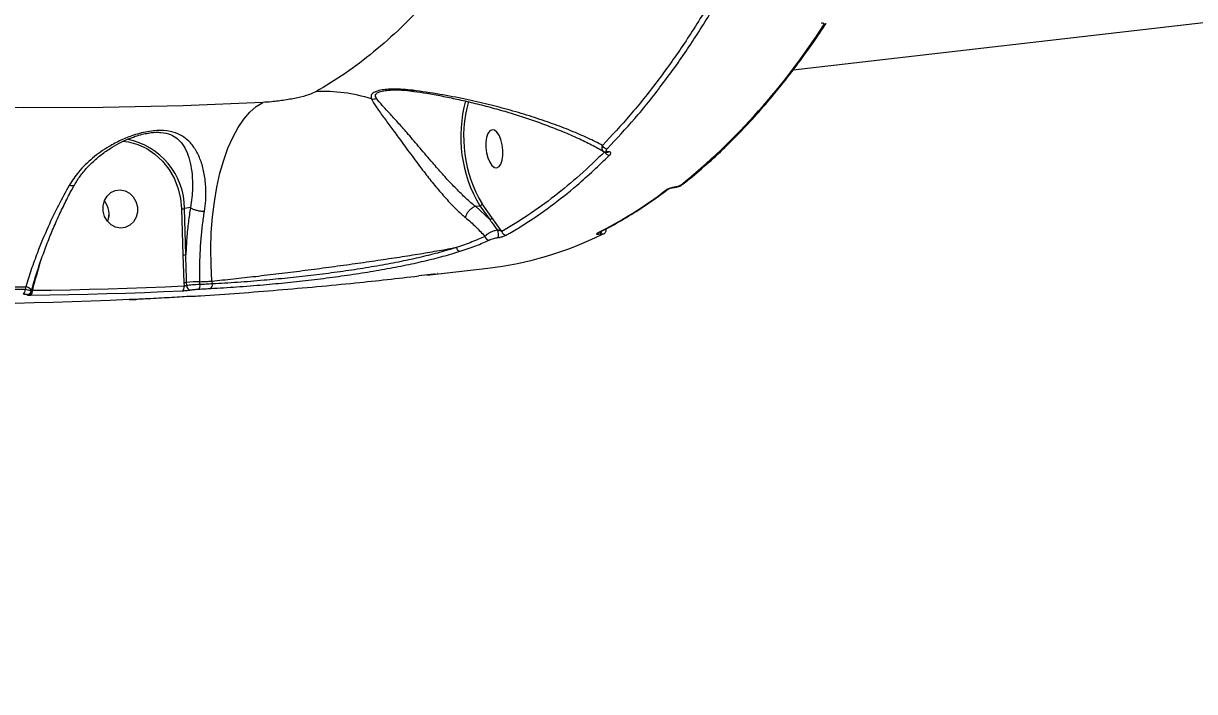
# Model space of a CAD drawing. Header units: millimetres. Extents: x -7447 to 8662, y -5576 to 6370.
# Drawn here: x 1887.2 to 2162.4, y -2586.3 to -2429.5 of the extents above; entities that cross this region are included whole.
import ezdxf

# ---------------------------------------------------------------- set-up
doc = ezdxf.new("R2010")
doc.units = ezdxf.units.MM
doc.layers.add('DiKom', color=7, linetype='Continuous')
doc.layers.add('DIKOM_ОБЪЕКТ', color=7, linetype='Continuous')
doc.styles.add('style1', font='arial.ttf', dxfattribs={"width": 0.8})
doc.dimstyles.new('1-50', dxfattribs={"dimtxt": 300, "dimasz": 200, "dimexe": 100, "dimexo": 0, "dimgap": 100, "dimtad": 1, "dimdec": 0, "dimtxsty": 'style1', "dimcen": 0, "dimclrd": 7, "dimclre": 7, "dimadec": 1, "dimazin": 2, "dimtfac": 1, "dimtdec": 0, "dimtmove": 1, "dimatfit": 3, "dimfxl": 0, "dimlwd": 25, "dimlwe": 18, "dimarcsym": 0})

# ---------------------------------------------------------------- blocks, each defined once
blk = doc.blocks.new('*D11')
at = {"color": 7, "linetype": 'Continuous', "lineweight": 18, "transparency": 16777216}
for p, q in [((2045.4, 3512.26), (7772.09, 3512.26)), ((-1858.48, -4091.08), (7772.09, -4091.08))]:
    blk.add_line(p, q, dxfattribs=at)
at = {"color": 7, "linetype": 'Continuous', "lineweight": 25, "transparency": 16777216}
blk.add_line((7672.09, -3891.08), (7672.09, 3312.26), dxfattribs=at)
at = {"color": 7, "linetype": 'Continuous', "transparency": 16777216}
for points in [[(7638.76, 3312.26), (7705.42, 3312.26), (7672.09, 3512.26)], [(7638.76, -3891.08), (7705.42, -3891.08), (7672.09, -4091.08)]]:
    blk.add_solid(points, dxfattribs=at)
at = {"layer": 'Defpoints', "color": 0, "linetype": 'Continuous', "transparency": 16777216}
for p in [(2045.4, 3512.26), (7672.09, 3512.26), (-1858.48, -4091.08)]:
    blk.add_point(p, dxfattribs=at)
at = {"color": 0, "linetype": 'Continuous', "lineweight": 15, "transparency": 16777216, "insert": (7418.92, 3.22), "char_height": 300, "attachment_point": 5, "rotation": 90, "style": 'style1'}
blk.add_mtext('7600', dxfattribs=at)
blk = doc.blocks.new('*D13')
at = {"layer": 'Defpoints', "color": 0, "transparency": 16777216}
for p in [(2049.72, 5594.27), (-1141.86, -5576.35), (8561.69, -5576.35)]:
    blk.add_point(p, dxfattribs=at)
at = {"layer": 'DiKom', "color": 7, "lineweight": 18, "transparency": 16777216}
for p, q in [((2049.72, 5594.27), (8661.69, 5594.27)), ((-1141.86, -5576.35), (8661.69, -5576.35))]:
    blk.add_line(p, q, dxfattribs=at)
at = {"layer": 'DiKom', "color": 7, "lineweight": 25, "transparency": 16777216}
blk.add_line((8561.69, 5394.27), (8561.69, -5376.35), dxfattribs=at)
at = {"layer": 'DiKom', "color": 7, "transparency": 16777216}
for points in [[(8528.35, 5394.27), (8595.02, 5394.27), (8561.69, 5594.27)], [(8528.35, -5376.35), (8595.02, -5376.35), (8561.69, -5576.35)]]:
    blk.add_solid(points, dxfattribs=at)
at = {"layer": 'DiKom', "color": 0, "transparency": 16777216, "insert": (8308.52, 8.96), "char_height": 300, "attachment_point": 5, "rotation": 90, "style": 'style1'}
blk.add_mtext('11200', dxfattribs=at)

msp = doc.modelspace()

# ---------------------------------------------------------------- linework, layer by layer
at = {"layer": 'DIKOM_ОБЪЕКТ', "color": 7, "linetype": 'Continuous', "lineweight": 15}
for p, q in [((2068.06, -2440.38), (2359.15, -2406.79)), ((2024.44, -2459.72), (2024.46, -2459.72)), ((2040.1, -2467.97), (2040.17, -2467.96)), ((2040.28, -2467.92), (2040.21, -2467.93)), ((1924.4, -2472.97), (1924.71, -2483.79)), ((1926.45, -2472.71), (1925.07, -2472.94)), ((1925.38, -2483.76), (1925.07, -2472.94)), ((1993.4, -2472.41), (1994.44, -2472.29)), ((1993.4, -2472.41), (1993.4, -2472.41)), ((1996.77, -2475.53), (1993.4, -2472.41)), ((1994.44, -2472.29), (1996.77, -2475.53)), ((1997.3, -2475.07), (1994.98, -2471.83)), ((1999.6, -2478.31), (1997.3, -2475.07)), ((2022.26, -2478.66), (2022.26, -2478.66)), ((2022.71, -2478.89), (2022.76, -2478.89)), ((1924.71, -2483.79), (1924.94, -2490.28)), ((1891.11, -2485.93), (1891.34, -2485.14)), ((1981.97, -2488.57), (1996.31, -2486.92)), ((1931.5, -2489.97), (1931.58, -2490.62)), ((1983.64, -2488.3), (1980.1, -2488.73)), ((1984.55, -2488.15), (1984.5, -2488.16)), ((1887.79, -2491.28), (1887.6, -2491.94)), ((1889.05, -2492.38), (1889.11, -2492.13)), ((1889.08, -2492.34), (1889.06, -2492.33)), ((1889.11, -2492.13), (1889.12, -2492.12)), ((1924.94, -2490.28), (1924.96, -2491.17)), ((1925.58, -2491.03), (1925.56, -2490.25)), ((1928.7, -2490.77), (1928.68, -2490.11)), ((1912.78, -2494.29), (1912.86, -2494.29))]:
    msp.add_line(p, q, dxfattribs=at)
at = {"layer": 'DIKOM_ОБЪЕКТ', "color": 7, "linetype": 'Continuous', "lineweight": 15, "flags": 128}
for points in [[(1943.48, -2448.03), (1924.72, -2448.83), (1905.94, -2449.25), (1887.14, -2449.31), (1868.33, -2448.99), (1849.52, -2448.3), (1830.71, -2447.24), (1811.91, -2445.81), (1793.12, -2444.01), (1774.36, -2441.84), (1755.62, -2439.3), (1736.91, -2436.4), (1718.24, -2433.12), (1699.62, -2429.48), (1681.05, -2425.48), (1662.53, -2421.11)], [(1931.5, -2489.97), (1931.3, -2486.15), (1931.25, -2482.35), (1931.37, -2478.59), (1931.65, -2474.9), (1932.08, -2471.33), (1932.66, -2467.9), (1933.39, -2464.64), (1934.27, -2461.6), (1935.27, -2458.78), (1936.4, -2456.22), (1937.64, -2453.95), (1938.98, -2451.97), (1940.41, -2450.32), (1941.91, -2449), (1943.48, -2448.03)], [(1998.43, -2463.36), (1998.96, -2463.09), (1999.39, -2462.48), (1999.71, -2461.58), (1999.87, -2460.46), (1999.88, -2459.22), (1999.72, -2457.95), (1999.41, -2456.75), (1998.98, -2455.73), (1998.46, -2454.97), (1997.89, -2454.52), (1997.32, -2454.43), (1996.79, -2454.71), (1996.35, -2455.32), (1996.04, -2456.22), (1995.87, -2457.34), (1995.87, -2458.58), (1996.03, -2459.85), (1996.34, -2461.05), (1996.77, -2462.07), (1997.29, -2462.83), (1997.86, -2463.27), (1998.43, -2463.36)], [(1910.43, -2457.1), (1911.89, -2457.29), (1914.08, -2457.89), (1916.18, -2458.86), (1918.12, -2460.17), (1919.87, -2461.79), (1921.38, -2463.68), (1922.61, -2465.8), (1923.54, -2468.09), (1924.14, -2470.5), (1924.4, -2472.97)], [(2040.09, -2467.97), (2040.14, -2467.96), (2040.21, -2467.93)], [(2040.18, -2467.96), (2040.21, -2467.95), (2040.28, -2467.92)], [(1914, -2473.77), (1913.69, -2474.99), (1913.08, -2476.05), (1912.21, -2476.86), (1911.16, -2477.36), (1910.02, -2477.52), (1908.88, -2477.3), (1907.82, -2476.74), (1906.94, -2475.88), (1906.31, -2474.79), (1905.97, -2473.56), (1905.96, -2472.28), (1906.27, -2471.07), (1906.89, -2470.01), (1907.75, -2469.19), (1908.8, -2468.69), (1909.94, -2468.54), (1911.09, -2468.75), (1912.14, -2469.31), (1913.02, -2470.17), (1913.66, -2471.26), (1913.99, -2472.5), (1914, -2473.77)], [(2022.25, -2478.66), (2022.16, -2478.7), (2021.99, -2478.74)], [(2023.51, -2478.91), (2023.41, -2478.95), (2023.24, -2478.98)], [(1788.35, -2487.04), (1800.77, -2488.12), (1813.2, -2489.04), (1825.63, -2489.81), (1838.06, -2490.41), (1850.5, -2490.87), (1862.93, -2491.16), (1875.36, -2491.3), (1887.79, -2491.28)], [(1887.6, -2491.94), (1875.2, -2491.96), (1862.8, -2491.82), (1850.39, -2491.52), (1837.98, -2491.07), (1825.57, -2490.46), (1813.17, -2489.7), (1800.77, -2488.78), (1788.37, -2487.7)], [(1928.68, -2490.11), (1929.04, -2490.09), (1929.39, -2490.08), (1929.74, -2490.06), (1930.09, -2490.04), (1930.44, -2490.02), (1930.79, -2490), (1931.15, -2489.99), (1931.5, -2489.97)], [(1983.64, -2488.3), (1983.72, -2488.27), (1983.75, -2488.25)], [(1983.67, -2488.3), (1983.83, -2488.26), (1983.92, -2488.23)], [(1888.95, -2493.25), (1893.41, -2493.2), (1897.87, -2493.12), (1902.33, -2493.02), (1906.79, -2492.91), (1911.25, -2492.77), (1915.7, -2492.61), (1920.16, -2492.43), (1924.62, -2492.23)], [(1924.96, -2491.17), (1920.51, -2491.37), (1916.06, -2491.55), (1911.61, -2491.7), (1907.15, -2491.84), (1902.7, -2491.96), (1898.24, -2492.05), (1893.78, -2492.13), (1889.32, -2492.19)], [(1928.36, -2491.83), (1928.72, -2491.82), (1929.08, -2491.8), (1929.44, -2491.78), (1929.8, -2491.76), (1930.16, -2491.74), (1930.52, -2491.72), (1930.88, -2491.71), (1931.24, -2491.69)], [(1931.58, -2490.62), (1931.22, -2490.64), (1930.86, -2490.66), (1930.5, -2490.68), (1930.14, -2490.7), (1929.78, -2490.72), (1929.42, -2490.73), (1929.06, -2490.75), (1928.7, -2490.77)], [(1912.07, -2494.31), (1907.61, -2494.51), (1903.15, -2494.69), (1898.7, -2494.84), (1894.24, -2494.98), (1889.78, -2495.1), (1885.32, -2495.2), (1880.86, -2495.27), (1876.4, -2495.33)], [(1916.52, -2494.12), (1916.16, -2494.14), (1915.8, -2494.16), (1915.44, -2494.18), (1915.08, -2494.19), (1914.72, -2494.21), (1914.37, -2494.23), (1914.01, -2494.25), (1913.65, -2494.27)]]:
    msp.add_lwpolyline(points, dxfattribs=at)
at = {"layer": 'DIKOM_ОБЪЕКТ', "color": 7, "linetype": 'Continuous', "lineweight": 15}
for centre, radius, start, end in [((2075.2, -2429.09), 0.719, 274.6679, 325.5533), ((1943.7, -2346.1), 155.93, 308.8709, 327.5361), ((1958.02, -2480.87), 35.4, 71.9291, 93.3982), ((1969.3, -2444.6), 2.63, 263.551, 289.322), ((2021.52, -2456.09), 31.55, 164.4778, 210.8894), ((2021.11, -2456.15), 30.47, 164.1426, 210.9719), ((1908.52, -2472.94), 16.55, 359.9964, 79.2452), ((2024.34, -2457.78), 1.11, 197.5013, 273.1602), ((2024.88, -2459.3), 1.11, 194.9762, 273.1837), ((2024.43, -2459.32), 0.392, 273.6541, 306.8391), ((2041.47, -2466.73), 0.777, 276.1848, 307.7196), ((1975.92, -2387.12), 102.55, 296.6966, 307.4321), ((2038.16, -2467.78), 0.782, 276.2804, 307.4916), ((1902.45, -2474.27), 4.9, 339.3345, 39.4414), ((1902.46, -2474.27), 4.9, 339.3038, 39.4721), ((1924.47, -2467.75), 5.22, 269.2888, 276.6248), ((1994.36, -2471.65), 0.642, 277.1906, 343.7486), ((1996.69, -2474.9), 0.641, 277.17, 343.8073), ((1986.45, -2403.76), 83.74, 276.7649, 296.0656), ((1996.45, -2479.03), 2.37, 342.1515, 25.7563), ((2000.63, -2478.14), 1.04, 189.6876, 272.6386), ((2022.25, -2478.34), 0.719, 309.4615, 2.7148), ((2022.29, -2478.32), 0.73, 309.5883, 3.7094), ((1996.66, -2479.28), 1.04, 190.6551, 270.582), ((1924.78, -2478.53), 5.26, 269.3183, 276.5906), ((1989.95, -2481.95), 1.02, 186.2545, 262.4808), ((1984.38, -2487.17), 1, 276.5309, 279.7), ((1886.53, -2492.16), 1.09, 309.3742, 11.6317), ((1887.36, -2493.43), 2.19, 36.637, 78.6932), ((1888.13, -2492.32), 0.947, 282.9065, 358.7753), ((1888.26, -2492.41), 1.08, 309.0118, 11.9732), ((1923.94, -2491.43), 1.05, 309.7092, 14.0967), ((1924.98, -2484.39), 5.9, 269.5908, 275.6659), ((1928.47, -2519.81), 29.7, 89.5949, 95.6271), ((1926.57, -2491.05), 0.99, 178.7587, 264.9888), ((1927.68, -2491.03), 1.06, 310.1553, 14.102), ((1930.56, -2490.88), 1.05, 310.2305, 14.2469), ((1888.06, -2492.23), 0.907, 271.418, 291.8196)]:
    msp.add_arc(centre, radius, start, end, dxfattribs=at)
for points, knots in [([(2016.9, -1914.55), (2018.61, -1920.25), (2022.05, -1931.65), (2026.76, -1949.2), (2031.13, -1967.02), (2035.18, -1985.36), (2038.89, -2004.17), (2042.22, -2023.42), (2045.12, -2042.81), (2047.66, -2062.84), (2049.78, -2083.48), (2051.42, -2104.66), (2052.54, -2125.96), (2053.11, -2147.3), (2053.12, -2168.61), (2052.57, -2189.4), (2051.46, -2209.6), (2049.84, -2229.18), (2047.68, -2248.47), (2044.96, -2267.39), (2041.67, -2285.87), (2037.9, -2303.48), (2033.66, -2320.19), (2029, -2335.97), (2023.83, -2351.1), (2018.16, -2365.5), (2011.99, -2379.09), (2005.88, -2390.76), (1999.96, -2400.7), (1994.31, -2409.15), (1988.42, -2416.97), (1982.3, -2424.11), (1976, -2430.55), (1969.51, -2436.29), (1962.82, -2441.37), (1958.22, -2444.14), (1955.92, -2445.53)], [0, 0, 0, 0, 0.027765, 0.055564, 0.083362, 0.111128, 0.140032, 0.168973, 0.197914, 0.226818, 0.258245, 0.289696, 0.321123, 0.353467, 0.385839, 0.418183, 0.449506, 0.480853, 0.512176, 0.544413, 0.576676, 0.608912, 0.640161, 0.671434, 0.702682, 0.734841, 0.767027, 0.799186, 0.824146, 0.849107, 0.874267, 0.899427, 0.924469, 0.949512, 0.974756, 1, 1, 1, 1]), ([(2047.97, -2425.55), (2046.05, -2428.63), (2042.2, -2434.79), (2036.12, -2443.22), (2029.83, -2451.1), (2025.46, -2455.77), (2023.28, -2458.11)], [0, 0, 0, 0, 0.249096, 0.498194, 0.749097, 1, 1, 1, 1]), ([(2024.4, -2458.89), (2026.58, -2456.56), (2030.93, -2451.91), (2037.21, -2444.04), (2043.32, -2435.58), (2047.21, -2429.36), (2049.15, -2426.25)], [0, 0, 0, 0, 0.249097, 0.498193, 0.749096, 1, 1, 1, 1]), ([(2041.95, -2467.35), (2042.74, -2466.72), (2045.03, -2464.91), (2048.78, -2461.68), (2053.14, -2457.56), (2057.43, -2453.15), (2061.64, -2448.45), (2065.75, -2443.47), (2069.78, -2438.2), (2073.12, -2433.51), (2075.1, -2430.54), (2075.79, -2429.5)], [0, 0, 0, 0, 0.065293, 0.189125, 0.312992, 0.436904, 0.560854, 0.684833, 0.808836, 0.932857, 1, 1, 1, 1]), ([(2074.73, -2429.39), (2074.82, -2429.38), (2075, -2429.37), (2075.2, -2429.42), (2075.32, -2429.52), (2075.34, -2429.66), (2075.29, -2429.76), (2075.26, -2429.8)], [0, 0, 0, 0, 0.203964, 0.407926, 0.613491, 0.826485, 1, 1, 1, 1]), ([(1955.92, -2445.53), (1955.4, -2445.77), (1954.36, -2446.26), (1951.71, -2446.95), (1948.65, -2447.52), (1945.78, -2447.88), (1944.14, -2447.99), (1943.48, -2448.03)], [0, 0, 0, 0, 0.20991, 0.422895, 0.638259, 0.85535, 1, 1, 1, 1]), ([(1978.68, -2445.17), (1977.14, -2445.02), (1975.02, -2444.83), (1972.56, -2444.95), (1971, -2445.16), (1969.67, -2445.55), (1968.8, -2446.24), (1968.93, -2446.86), (1969, -2447.21)], [0, 0, 0, 0, 0.303077, 0.415236, 0.529512, 0.668756, 0.808543, 1, 1, 1, 1]), ([(1970.17, -2447.08), (1970.02, -2446.77), (1969.76, -2446.25), (1970.48, -2445.64), (1971.55, -2445.33), (1972.36, -2445.25), (1972.62, -2445.22)], [0, 0, 0, 0, 0.364295, 0.621265, 0.879847, 1, 1, 1, 1]), ([(1972.49, -2445.22), (1972.71, -2445.19), (1973.29, -2445.11), (1974.5, -2445.07), (1976.12, -2445.11), (1977.65, -2445.23), (1978.64, -2445.39), (1978.97, -2445.44)], [0, 0, 0, 0, 0.12831, 0.338918, 0.579524, 0.85973, 1, 1, 1, 1]), ([(2023.28, -2458.11), (2022.16, -2457.54), (2019.86, -2456.37), (2015.92, -2454.67), (2011.54, -2453), (2006.77, -2451.39), (2001.73, -2449.88), (1996.49, -2448.5), (1990.99, -2447.25), (1985.11, -2446.09), (1980.82, -2445.48), (1978.68, -2445.17)], [0, 0, 0, 0, 0.107957, 0.221263, 0.33457, 0.449784, 0.564987, 0.67207, 0.779128, 0.889621, 1, 1, 1, 1]), ([(1978.68, -2445.17), (1978.69, -2445.18), (1978.77, -2445.32), (1978.87, -2445.45), (1978.98, -2445.41), (1978.99, -2445.41)], [0, 0, 0, 0, 0.119828, 0.852234, 1, 1, 1, 1]), ([(1978.99, -2445.43), (1980, -2445.58), (1982.21, -2445.91), (1985.57, -2446.52), (1989.19, -2447.27), (1993, -2448.15), (1996.92, -2449.14), (2000.87, -2450.26), (2004.76, -2451.47), (2008.56, -2452.78), (2012.27, -2454.18), (2015.84, -2455.65), (2019.16, -2457.17), (2021.75, -2458.46), (2023.09, -2459.25), (2023.54, -2459.51)], [0, 0, 0, 0, 0.051411, 0.112982, 0.179113, 0.250851, 0.330305, 0.412102, 0.49688, 0.584483, 0.674675, 0.768122, 0.862006, 0.953938, 1, 1, 1, 1]), ([(1969, -2447.21), (1969.32, -2447.8), (1969.96, -2448.98), (1971.67, -2451.23), (1973.51, -2453.76), (1975.65, -2456.68), (1978.13, -2460.09), (1980.74, -2463.58), (1983.24, -2466.76), (1985.57, -2469.56), (1987.94, -2472.16), (1989.79, -2473.96), (1990.82, -2474.83), (1991.07, -2475.04)], [0, 0, 0, 0, 0.107142, 0.214578, 0.311349, 0.408091, 0.52175, 0.635293, 0.719263, 0.803177, 0.887816, 0.9724, 1, 1, 1, 1]), ([(1993.4, -2472.41), (1993.4, -2472.41), (1993.16, -2472.22), (1992.14, -2471.4), (1990.35, -2469.75), (1987.98, -2467.36), (1985.64, -2464.81), (1983.08, -2461.89), (1980.37, -2458.71), (1977.74, -2455.61), (1975.41, -2452.97), (1973.37, -2450.69), (1971.42, -2448.68), (1970.58, -2447.61), (1970.17, -2447.08)], [0, 0, 0, 0, 0.000015, 0.026507, 0.109105, 0.191775, 0.275175, 0.358634, 0.47322, 0.587937, 0.686271, 0.784629, 0.89249, 1, 1, 1, 1]), ([(1929.76, -2473.56), (1929.87, -2472.71), (1930.09, -2471.02), (1930.13, -2468.18), (1929.85, -2465.19), (1929.12, -2462.18), (1928.03, -2459.59), (1926.63, -2457.59), (1924.97, -2456.11), (1922.98, -2455.08), (1920.78, -2454.62), (1918.62, -2454.61), (1916.85, -2454.79), (1914.98, -2455.17), (1912.69, -2455.83), (1910.1, -2456.86), (1906.82, -2458.59), (1903.4, -2461.01), (1900.23, -2464.07), (1898.68, -2466.43), (1897.97, -2467.5)], [0, 0, 0, 0, 0.045078, 0.090179, 0.158888, 0.227683, 0.298402, 0.369113, 0.425047, 0.48082, 0.540818, 0.571383, 0.601954, 0.634466, 0.66703, 0.719847, 0.772771, 0.852885, 0.932987, 1, 1, 1, 1]), ([(1899.24, -2467.44), (1899.44, -2467.08), (1900.04, -2465.97), (1901.34, -2464.26), (1903.14, -2462.29), (1905.22, -2460.46), (1907.42, -2458.89), (1909.59, -2457.63), (1911.59, -2456.68), (1913.43, -2455.99), (1915.07, -2455.5), (1916.09, -2455.31), (1916.56, -2455.22)], [0, 0, 0, 0, 0.058771, 0.178641, 0.303562, 0.433636, 0.564244, 0.675789, 0.773948, 0.859936, 0.935117, 1, 1, 1, 1]), ([(1916.56, -2455.22), (1916.57, -2455.22), (1917.4, -2455.04), (1918.43, -2455.01), (1920.23, -2455.09), (1921.87, -2455.49), (1923.44, -2456.46), (1924.71, -2457.84), (1925.72, -2459.72), (1926.46, -2462.12), (1926.89, -2464.92), (1926.99, -2467.7), (1926.81, -2470.32), (1926.61, -2471.93), (1926.45, -2472.71), (1926.45, -2472.71)], [0, 0, 0, 0, 0.001634, 0.074973, 0.095578, 0.189595, 0.279763, 0.372988, 0.491722, 0.612858, 0.728836, 0.847635, 0.923146, 0.999959, 1, 1, 1, 1]), ([(2023.81, -2459.59), (2021.87, -2461.46), (2018, -2465.18), (2012, -2470.1), (2005.88, -2474.56), (2001.69, -2477.06), (1999.6, -2478.31)], [0, 0, 0, 0, 0.249314, 0.498629, 0.749315, 1, 1, 1, 1]), ([(2023.28, -2458.11), (2023.25, -2458.18), (2023.1, -2458.52), (2023.08, -2459.01), (2023.29, -2459.39), (2023.51, -2459.49), (2023.54, -2459.5)], [0, 0, 0, 0, 0.114098, 0.601387, 0.936161, 1, 1, 1, 1]), ([(2023.55, -2459.51), (2023.57, -2459.52), (2023.72, -2459.64), (2024.03, -2459.71), (2024.33, -2459.7), (2024.46, -2459.7)], [0, 0, 0, 0, 0.088386, 0.607105, 1, 1, 1, 1]), ([(2024.67, -2459.64), (2024.57, -2459.63), (2024.37, -2459.62), (2024.18, -2459.52), (2024.1, -2459.32), (2024.22, -2459.08), (2024.37, -2458.92), (2024.4, -2458.89)], [0, 0, 0, 0, 0.145604, 0.289968, 0.532075, 0.909796, 1, 1, 1, 1]), ([(2024.44, -2459.72), (2024.45, -2459.72), (2024.48, -2459.71), (2024.49, -2459.72), (2024.49, -2459.72), (2024.48, -2459.72)], [0, 0, 0, 0, 0.115038, 0.753343, 1, 1, 1, 1]), ([(2024.94, -2460.41), (2024.98, -2460.38), (2025.14, -2460.21), (2025.26, -2459.96), (2025.17, -2459.75), (2024.97, -2459.65), (2024.77, -2459.64), (2024.67, -2459.64)], [0, 0, 0, 0, 0.095113, 0.471992, 0.715784, 0.857233, 1, 1, 1, 1]), ([(2000.68, -2479.18), (2000.95, -2479.02), (2002.3, -2478.25), (2005.79, -2476.12), (2011.1, -2472.48), (2017.87, -2467.15), (2022.41, -2462.82), (2024.94, -2460.41)], [0, 0, 0, 0, 0.032166, 0.160836, 0.418395, 0.675957, 1, 1, 1, 1]), ([(1897.97, -2467.5), (1897.11, -2469.04), (1895.38, -2472.16), (1892.86, -2477.47), (1890.75, -2482.55), (1889.03, -2487.28), (1888.2, -2489.94), (1887.79, -2491.28)], [0, 0, 0, 0, 0.210645, 0.424751, 0.676212, 0.8374, 1, 1, 1, 1]), ([(1889.14, -2492.13), (1889.38, -2491.29), (1889.95, -2489.25), (1891.02, -2485.99), (1892.3, -2482.39), (1893.7, -2478.83), (1895.2, -2475.36), (1896.79, -2472.01), (1898.13, -2469.36), (1898.96, -2467.89), (1899.22, -2467.44)], [0, 0, 0, 0, 0.098764, 0.239432, 0.380419, 0.521181, 0.661348, 0.800622, 0.938786, 1, 1, 1, 1]), ([(1899.19, -2467.41), (1899.15, -2467.47), (1899.06, -2467.61), (1898.66, -2467.64), (1898.25, -2467.58), (1898.01, -2467.51), (1897.97, -2467.5)], [0, 0, 0, 0, 0.267804, 0.623027, 0.939417, 1, 1, 1, 1]), ([(2040.21, -2467.93), (2040.13, -2467.94), (2039.89, -2467.97), (2039.46, -2468.06), (2038.95, -2468.21), (2038.51, -2468.38), (2038.34, -2468.5), (2038.25, -2468.55)], [0, 0, 0, 0, 0.108283, 0.32042, 0.543054, 0.771559, 1, 1, 1, 1]), ([(2038.64, -2468.4), (2038.64, -2468.4), (2038.63, -2468.41), (2038.67, -2468.38), (2038.76, -2468.33), (2038.96, -2468.24), (2039.27, -2468.14), (2039.63, -2468.05), (2039.93, -2467.99), (2040.06, -2467.98), (2040.09, -2467.98)], [0, 0, 0, 0, 0.013724, 0.103972, 0.216533, 0.371696, 0.552365, 0.754346, 0.935687, 1, 1, 1, 1]), ([(2040.18, -2467.96), (2040.33, -2467.94), (2040.55, -2467.91), (2040.77, -2467.85), (2040.83, -2467.83)], [0, 0, 0, 0, 0.705032, 1, 1, 1, 1]), ([(2041.56, -2467.51), (2041.5, -2467.54), (2041.38, -2467.62), (2041.1, -2467.73), (2040.77, -2467.83), (2040.49, -2467.89), (2040.33, -2467.91), (2040.28, -2467.92)], [0, 0, 0, 0, 0.22883, 0.457844, 0.678541, 0.888385, 1, 1, 1, 1]), ([(2040.83, -2467.83), (2040.95, -2467.8), (2041.26, -2467.72), (2041.64, -2467.57), (2041.85, -2467.39), (2041.94, -2467.32)], [0, 0, 0, 0, 0.271908, 0.709142, 1, 1, 1, 1]), ([(2022.25, -2478.66), (2023.09, -2478.23), (2025.51, -2477), (2029.47, -2474.72), (2034.1, -2471.75), (2037.13, -2469.52), (2038.64, -2468.4)], [0, 0, 0, 0, 0.149904, 0.433613, 0.717431, 1, 1, 1, 1]), ([(1926.45, -2472.71), (1926.29, -2473.82), (1925.94, -2476.16), (1925.57, -2479.86), (1925.45, -2482.45), (1925.38, -2483.76)], [0, 0, 0, 0, 0.30935, 0.653204, 1, 1, 1, 1]), ([(1926.45, -2472.71), (1926.59, -2472.8), (1926.87, -2473), (1927.56, -2473.25), (1928.37, -2473.45), (1929.09, -2473.54), (1929.54, -2473.56), (1929.72, -2473.56), (1929.76, -2473.56)], [0, 0, 0, 0, 0.212334, 0.424691, 0.637037, 0.849382, 0.965494, 1, 1, 1, 1]), ([(1926.45, -2472.71), (1926.45, -2472.71), (1926.45, -2472.71), (1926.45, -2472.71), (1926.45, -2472.71)], [0, 0, 0, 0, 0.786886, 1, 1, 1, 1]), ([(1928.68, -2490.11), (1928.67, -2487.89), (1928.65, -2483.38), (1929.13, -2477.82), (1929.61, -2474.61), (1929.76, -2473.56)], [0, 0, 0, 0, 0.395877, 0.803213, 1, 1, 1, 1]), ([(1991.07, -2475.04), (1991.08, -2475.01), (1991.11, -2474.86), (1991.24, -2474.48), (1991.56, -2473.88), (1992.1, -2473.23), (1992.75, -2472.69), (1993.18, -2472.5), (1993.4, -2472.41)], [0, 0, 0, 0, 0.034294, 0.136518, 0.35238, 0.568258, 0.784133, 1, 1, 1, 1]), ([(1991.07, -2475.04), (1991.9, -2475.76), (1993.58, -2477.2), (1994.95, -2478.71), (1995.64, -2479.47)], [0, 0, 0, 0, 0.497875, 1, 1, 1, 1]), ([(1996.77, -2475.53), (1996.91, -2475.72), (1997.53, -2476.54), (1998.13, -2477.36), (1998.58, -2478)], [0, 0, 0, 0, 0.234329, 1, 1, 1, 1]), ([(1998.58, -2478), (1998.33, -2478.06), (1997.8, -2478.18), (1996.96, -2478.52), (1996.16, -2478.97), (1995.81, -2479.31), (1995.64, -2479.47)], [0, 0, 0, 0, 0.214678, 0.434806, 0.718833, 1, 1, 1, 1]), ([(1999.6, -2478.31), (1999.52, -2478.27), (1999.36, -2478.19), (1999.09, -2478.09), (1998.86, -2478.03), (1998.71, -2478.01), (1998.63, -2478), (1998.6, -2478), (1998.58, -2478)], [0, 0, 0, 0, 0.34821, 0.649102, 0.844444, 0.934199, 0.969581, 1, 1, 1, 1]), ([(2021.99, -2478.74), (2021.93, -2478.77), (2021.83, -2478.84), (2021.87, -2478.9), (2022.07, -2478.93), (2022.37, -2478.93), (2022.62, -2478.9), (2022.71, -2478.89)], [0, 0, 0, 0, 0.215042, 0.42995, 0.64467, 0.859217, 1, 1, 1, 1]), ([(2022.76, -2478.89), (2022.82, -2478.88), (2022.99, -2478.86), (2023.19, -2478.86), (2023.32, -2478.88), (2023.35, -2478.92), (2023.28, -2478.96), (2023.24, -2478.98)], [0, 0, 0, 0, 0.142287, 0.357135, 0.571546, 0.785692, 1, 1, 1, 1]), ([(2023.5, -2478.9), (2023.54, -2478.88), (2023.65, -2478.84), (2023.83, -2478.7), (2024.03, -2478.47), (2024.16, -2478.15), (2024.15, -2477.92), (2024.14, -2477.81)], [0, 0, 0, 0, 0.115915, 0.306278, 0.522495, 0.765003, 1, 1, 1, 1]), ([(1995.64, -2479.47), (1994.67, -2479.91), (1992.72, -2480.8), (1990.2, -2481.64), (1988.93, -2482.06)], [0, 0, 0, 0, 0.496482, 1, 1, 1, 1]), ([(1989.81, -2482.96), (1991.09, -2482.54), (1993.67, -2481.68), (1995.66, -2480.77), (1996.67, -2480.32)], [0, 0, 0, 0, 0.496491, 1, 1, 1, 1]), ([(1996.67, -2480.32), (1996.81, -2480.26), (1997.08, -2480.14), (1997.63, -2479.97), (1998.19, -2479.83), (1998.54, -2479.78), (1998.71, -2479.75)], [0, 0, 0, 0, 0.297489, 0.58904, 0.802864, 1, 1, 1, 1]), ([(1998.71, -2479.75), (1998.75, -2479.75), (1998.93, -2479.72), (1999.29, -2479.65), (1999.8, -2479.52), (2000.32, -2479.36), (2000.55, -2479.24), (2000.68, -2479.18)], [0, 0, 0, 0, 0.049112, 0.217928, 0.426655, 0.702253, 1, 1, 1, 1]), ([(1925.56, -2490.25), (1925.55, -2489.92), (1925.5, -2488.26), (1925.43, -2486.09), (1925.39, -2484.26), (1925.38, -2483.76)], [0, 0, 0, 0, 0.153663, 0.768315, 1, 1, 1, 1]), ([(1931.24, -2491.69), (1933.25, -2491.57), (1937.26, -2491.34), (1943.35, -2490.85), (1949.25, -2490.29), (1954.91, -2489.67), (1960.54, -2488.96), (1966.08, -2488.17), (1971.45, -2487.28), (1976.58, -2486.32), (1981.4, -2485.27), (1985.88, -2484.16), (1988.5, -2483.36), (1989.81, -2482.96)], [0, 0, 0, 0, 0.102183, 0.204368, 0.29249, 0.380892, 0.469013, 0.557403, 0.646077, 0.734467, 0.822883, 0.911581, 1, 1, 1, 1]), ([(1931.5, -2489.97), (1933.16, -2489.79), (1936.5, -2489.44), (1941.79, -2488.85), (1947.23, -2488.2), (1952.76, -2487.51), (1958.3, -2486.79), (1963.8, -2486.04), (1969.18, -2485.27), (1974.37, -2484.5), (1979.29, -2483.73), (1983.88, -2482.97), (1987.02, -2482.42), (1988.62, -2482.12), (1988.93, -2482.06)], [0, 0, 0, 0, 0.087441, 0.174884, 0.263312, 0.352019, 0.440446, 0.52975, 0.619339, 0.708643, 0.798551, 0.888751, 0.97866, 1, 1, 1, 1]), ([(1988.93, -2482.06), (1987.65, -2482.46), (1985.08, -2483.24), (1980.7, -2484.34), (1975.99, -2485.37), (1970.96, -2486.32), (1965.7, -2487.19), (1960.28, -2487.97), (1954.76, -2488.67), (1949.23, -2489.27), (1943.44, -2489.82), (1937.48, -2490.29), (1933.55, -2490.51), (1931.58, -2490.62)], [0, 0, 0, 0, 0.088371, 0.177023, 0.265391, 0.353767, 0.442426, 0.5308, 0.618946, 0.707371, 0.795519, 0.89776, 1, 1, 1, 1]), ([(1889.32, -2492.19), (1889.38, -2491.99), (1889.97, -2489.9), (1890.57, -2487.81), (1891.11, -2485.93)], [0, 0, 0, 0, 0.097406, 1, 1, 1, 1]), ([(1926.54, -2493.53), (1927.29, -2493.49), (1934.14, -2493.1), (1947.05, -2492.07), (1964.16, -2490.56), (1975.16, -2489.32), (1980.1, -2488.76)], [0, 0, 0, 0, 0.042012, 0.382329, 0.722587, 1, 1, 1, 1]), ([(1889.02, -2492.37), (1889.03, -2492.36), (1889.08, -2492.31), (1888.86, -2492.2), (1888.37, -2492.06), (1887.86, -2491.98), (1887.6, -2491.94)], [0, 0, 0, 0, 0.088605, 0.388438, 0.695935, 1, 1, 1, 1]), ([(1888.4, -2493.06), (1888.43, -2493.05), (1888.53, -2493.02), (1888.73, -2492.88), (1888.94, -2492.66), (1889.01, -2492.47), (1889.04, -2492.38)], [0, 0, 0, 0, 0.131803, 0.425057, 0.721895, 1, 1, 1, 1]), ([(1889.32, -2492.19), (1889.26, -2492.23), (1889.17, -2492.28), (1889.1, -2492.33), (1889.08, -2492.34)], [0, 0, 0, 0, 0.72086, 1, 1, 1, 1]), ([(1924.62, -2492.23), (1924.64, -2492.23), (1924.82, -2492.23), (1925.18, -2492.2), (1925.68, -2492.15), (1926.15, -2492.1), (1926.38, -2492.06), (1926.49, -2492.04)], [0, 0, 0, 0, 0.03724, 0.277892, 0.518603, 0.759231, 1, 1, 1, 1]), ([(1925.58, -2491.03), (1925.55, -2491.04), (1925.47, -2491.07), (1925.32, -2491.1), (1925.15, -2491.14), (1925.03, -2491.16), (1924.97, -2491.17), (1924.96, -2491.17)], [0, 0, 0, 0, 0.240287, 0.481097, 0.722318, 0.962986, 1, 1, 1, 1]), ([(1928.7, -2490.77), (1928.66, -2490.77), (1928.37, -2490.78), (1927.77, -2490.81), (1926.92, -2490.87), (1926.14, -2490.95), (1925.77, -2491), (1925.58, -2491.03)], [0, 0, 0, 0, 0.037227, 0.278094, 0.518846, 0.759387, 1, 1, 1, 1]), ([(1926.49, -2492.04), (1926.6, -2492.02), (1926.82, -2491.98), (1927.29, -2491.92), (1927.8, -2491.87), (1928.16, -2491.84), (1928.34, -2491.83), (1928.36, -2491.83)], [0, 0, 0, 0, 0.240739, 0.48134, 0.722084, 0.96279, 1, 1, 1, 1]), ([(1887.22, -2493.01), (1887.38, -2493.01), (1887.7, -2493.01), (1888.02, -2493.04), (1888.18, -2493.08), (1888.11, -2493.12), (1888.08, -2493.13)], [0, 0, 0, 0, 0.256615, 0.513655, 0.761208, 1, 1, 1, 1]), ([(1888.08, -2493.13), (1888.06, -2493.15), (1888, -2493.18), (1888.11, -2493.22), (1888.27, -2493.24), (1888.34, -2493.24)], [0, 0, 0, 0, 0.350922, 0.701406, 1, 1, 1, 1]), ([(1888.34, -2493.24), (1888.39, -2493.24), (1888.56, -2493.25), (1888.78, -2493.25), (1888.95, -2493.25)], [0, 0, 0, 0, 0.287887, 1, 1, 1, 1]), ([(1912.05, -2494.31), (1912.08, -2494.31), (1912.28, -2494.3), (1912.56, -2494.29), (1912.76, -2494.28), (1912.83, -2494.28), (1912.82, -2494.28), (1912.82, -2494.28)], [0, 0, 0, 0, 0.067224, 0.467931, 0.803892, 0.9847, 1, 1, 1, 1]), ([(1912.86, -2494.29), (1912.86, -2494.29), (1912.91, -2494.29), (1912.93, -2494.28), (1912.79, -2494.28), (1912.5, -2494.29), (1912.21, -2494.3), (1912.07, -2494.31)], [0, 0, 0, 0, 0.037298, 0.278271, 0.519049, 0.759572, 1, 1, 1, 1]), ([(1912.59, -2494.29), (1912.61, -2494.29), (1912.65, -2494.3), (1912.7, -2494.3), (1912.74, -2494.3), (1912.8, -2494.3), (1912.92, -2494.3), (1913.17, -2494.29), (1913.47, -2494.27), (1913.6, -2494.27)], [0, 0, 0, 0, 0.035482, 0.078251, 0.118509, 0.182917, 0.376012, 0.739952, 1, 1, 1, 1]), ([(1913.65, -2494.27), (1913.5, -2494.27), (1913.21, -2494.29), (1912.92, -2494.3), (1912.78, -2494.3), (1912.8, -2494.3), (1912.85, -2494.29), (1912.86, -2494.29)], [0, 0, 0, 0, 0.24044, 0.480996, 0.721894, 0.96289, 1, 1, 1, 1]), ([(1926.54, -2493.54), (1926.41, -2493.55), (1924.87, -2493.66), (1921.55, -2493.85), (1918.2, -2494.03), (1916.52, -2494.12)], [0, 0, 0, 0, 0.042743, 0.522131, 1, 1, 1, 1])]:
    msp.add_open_spline(points, degree=3, knots=knots, dxfattribs=at)

# ---------------------------------------------------------------- dimensions: what is measured, and where the dimension line sits
at = {"color": 7, "linetype": 'Continuous', "lineweight": 15}
dim = msp.add_linear_dim(base=(7672.09, 3512.26), p1=(-1858.48, -4091.08), p2=(2045.4, 3512.26), angle=270, text='7600', dimstyle='1-50', dxfattribs=at)
dim.commit()
dim.dimension.update_dxf_attribs({"geometry": '*D11', "text_midpoint": (7672.09, 3.22), "dimtype": 160})
at = {"layer": 'DiKom'}
dim = msp.add_linear_dim(base=(8561.69, -5576.35), p1=(2049.72, 5594.27), p2=(-1141.86, -5576.35), angle=270, text='11200', dimstyle='1-50', dxfattribs=at)
dim.commit()
dim.dimension.update_dxf_attribs({"geometry": '*D13', "text_midpoint": (8561.69, 8.96), "dimtype": 160})

doc.saveas('drawing.dxf')
